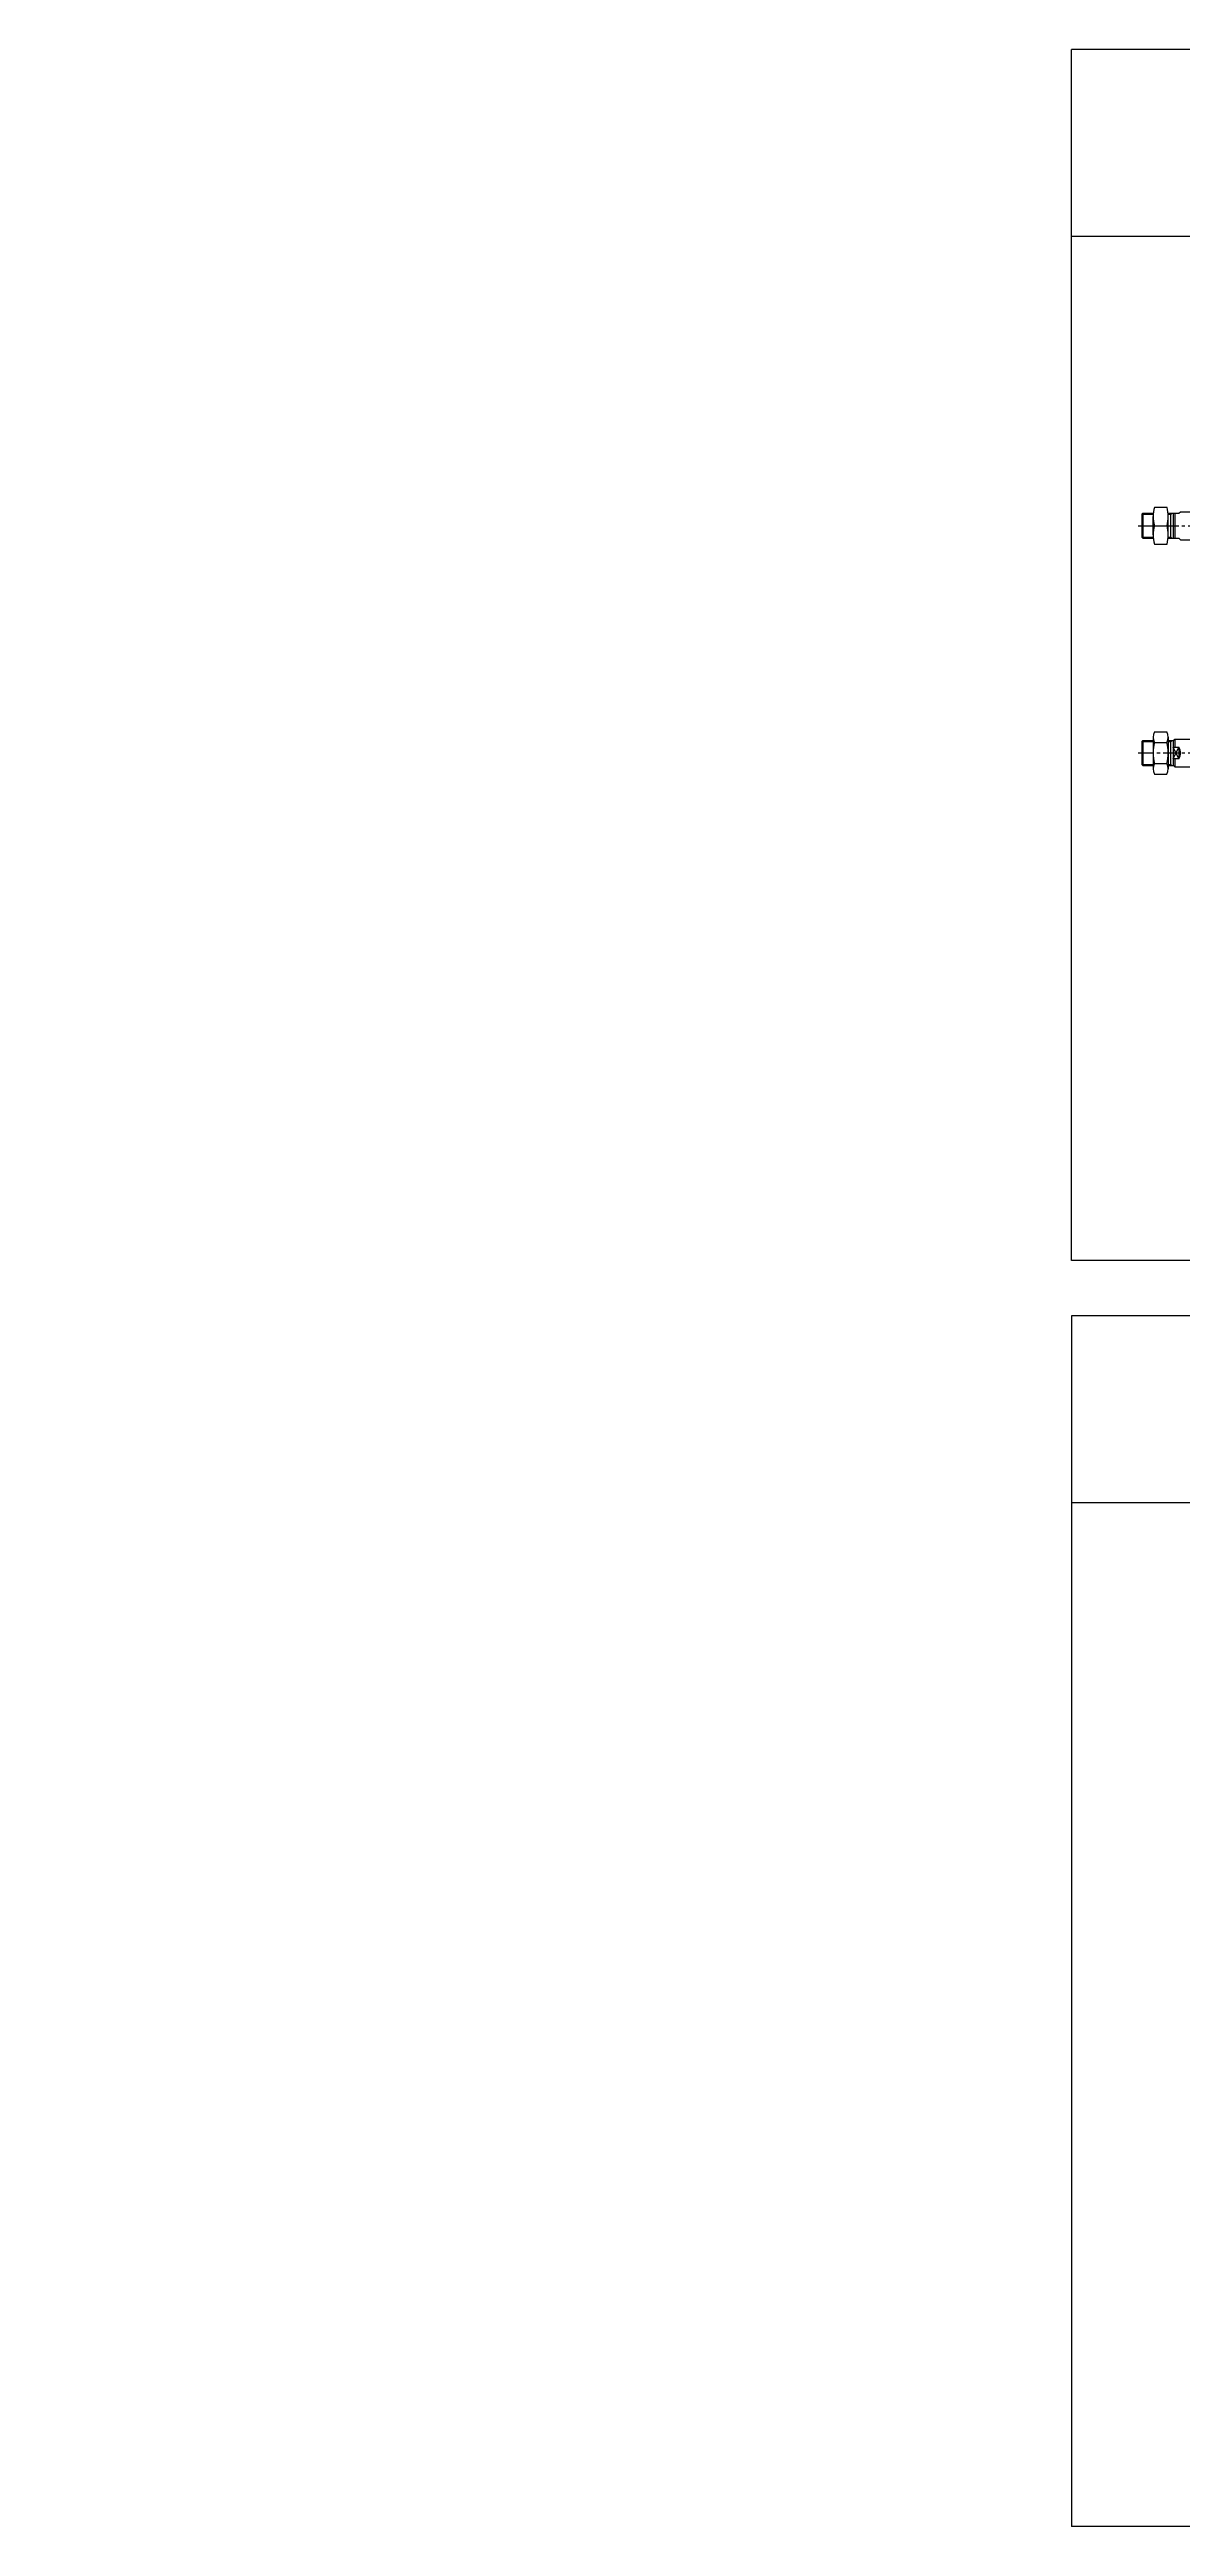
# Model space of a CAD drawing. Extents: x -819 to 4720, y 0 to 1986.
# Drawn here: x -819 to 89, y 0 to 1986 of the extents above; entities that cross this region are included whole.
import ezdxf

# ---------------------------------------------------------------- set-up
doc = ezdxf.new("R2010")
doc.units = 0
doc.header["$LTSCALE"] = 10
doc.header["$MEASUREMENT"] = 0
doc.linetypes.add('CENTER', pattern=[2, 1.25, -0.25, 0.25, -0.25])
doc.linetypes.add('CENTERX2', pattern=[4, 2.5, -0.5, 0.5, -0.5])
doc.layers.get('0').update_dxf_attribs({"linetype": 'CONTINUOUS'})
for name, color, linetype in [('CEN', 1, 'CENTERX2'), ('DIM', 2, 'CONTINUOUS'), ('ML', 7, 'CONTINUOUS')]:
    doc.layers.add(name, color=color, linetype=linetype)
doc.styles.add('GHS', font='romans', dxfattribs={"bigfont": 'ghs'})

msp = doc.modelspace()

# ---------------------------------------------------------------- linework, layer by layer
for p, q in [((4720, 1986.4), (0, 1986.4)), ((0, 1015.4), (0, 1986.4)), ((4720, 1836.4), (0, 1836.4)), ((4720, 1015.4), (0, 1015.4)), ((3507, 971), (0, 971)), ((0, 971), (0, 0)), ((3507, 821), (0, 821)), ((3507, 0), (0, 0)), ((3507, 0), (0, 0))]:
    msp.add_line(p, q)
at = {"layer": 'CEN', "color": 1, "linetype": 'CENTER'}
for p, q in [((53.5, 1604.5), (370.5, 1604.5)), ((53.5, 1422.3), (370.5, 1422.3))]:
    msp.add_line(p, q, dxfattribs=at)
at = {"layer": 'DIM'}
for p, q in [((56.5, 1613.8), (65.5, 1613.8)), ((77.5, 1613.8), (79.5, 1613.8)), ((79.5, 1613.8), (80.8, 1614.5)), ((56.5, 1595.3), (65.5, 1595.3)), ((77.5, 1595.3), (79.5, 1595.3)), ((79.5, 1595.3), (80.8, 1594.5)), ((56.5, 1431.5), (65.5, 1431.5)), ((77.5, 1431.5), (79.5, 1431.5)), ((79.5, 1431.5), (80.8, 1432.3)), ((56.5, 1413), (65.5, 1413)), ((77.5, 1413), (79.5, 1413)), ((79.5, 1413), (80.8, 1412.3)), ((81.5, 1417.7), (86.1, 1426.9)), ((86.1, 1417.7), (81.5, 1426.9))]:
    msp.add_line(p, q, dxfattribs=at)
at = {"layer": 'ML', "color": 0}
for p, q in [((57.3, 1614.5), (56.5, 1613.8)), ((56.5, 1613.8), (56.5, 1595.3)), ((57.3, 1614.5), (57.3, 1594.5)), ((57.3, 1614.5), (65.5, 1614.5)), ((65.5, 1597.2), (65.5, 1611.9)), ((66.5, 1619.3), (76.6, 1619.3)), ((77.5, 1614.5), (81.5, 1614.5)), ((77.5, 1595.1), (77.5, 1614)), ((79.5, 1614.5), (79.5, 1594.5)), ((81.5, 1614.5), (81.5, 1594.5)), ((81.5, 1614.5), (86.1, 1614.5)), ((83, 1614.5), (83, 1604.5)), ((86.1, 1614.5), (87.4, 1615.7)), ((87.4, 1615.7), (96.5, 1615.7)), ((57.3, 1594.5), (56.5, 1595.3)), ((57.3, 1594.5), (65.5, 1594.5)), ((66.5, 1604.5), (76.6, 1604.5)), ((66.5, 1589.8), (76.6, 1589.8)), ((77.5, 1594.5), (81.5, 1594.5)), ((81.5, 1594.5), (86.1, 1594.5)), ((83, 1604.5), (83, 1594.5)), ((86.1, 1594.5), (87.4, 1593.3)), ((87.4, 1593.3), (96.5, 1593.3)), ((57.3, 1432.3), (56.5, 1431.5)), ((56.5, 1431.5), (56.5, 1413)), ((57.3, 1432.3), (57.3, 1412.3)), ((57.3, 1432.3), (65.5, 1432.3)), ((65.5, 1435), (65.5, 1409.5)), ((66.5, 1439.3), (76.5, 1439.3)), ((66.5, 1430.8), (76.5, 1430.8)), ((77.5, 1435), (77.5, 1409.5)), ((77.5, 1435), (77.5, 1409.5)), ((77.5, 1432.3), (81.5, 1432.3)), ((79.5, 1432.3), (79.5, 1412.3)), ((81.5, 1432.3), (83, 1433.5)), ((81.5, 1432.3), (81.5, 1412.3)), ((83, 1433.5), (96.5, 1433.5)), ((83, 1433.5), (83, 1426.9)), ((57.3, 1412.3), (56.5, 1413)), ((57.3, 1412.3), (65.5, 1412.3)), ((66.5, 1413.8), (76.5, 1413.8)), ((77.5, 1412.3), (80.1, 1412.3)), ((77.5, 1412.3), (81.5, 1412.3)), ((81.5, 1426.9), (86.1, 1426.9)), ((86.1, 1417.7), (81.5, 1417.7)), ((83, 1411.1), (81.5, 1412.3)), ((83, 1417.7), (83, 1411.1)), ((83, 1411.1), (96.5, 1411.1)), ((86.1, 1426.9), (86.1, 1417.7)), ((66.5, 1405.3), (76.5, 1405.3))]:
    msp.add_line(p, q, dxfattribs=at)
at = {"layer": 'ML'}
for centre, radius, start, end in [((93.1, 1611.9), 27.6, 164.5278, 195.4722), ((50, 1611.9), 27.6, 344.5278, 15.4722), ((93.1, 1597.2), 27.6, 164.5278, 195.4722), ((50, 1597.2), 27.6, 344.5278, 15.4722), ((75.1, 1435), 9.53, 153.519, 206.481), ((102.1, 1422.3), 36.6, 166.5803, 193.4197), ((68, 1435), 9.53, 333.519, 26.481), ((40.9, 1422.3), 36.6, 346.5803, 13.4197), ((75.1, 1409.5), 9.53, 153.519, 206.481), ((68, 1409.5), 9.53, 333.519, 26.481), ((78.7, 1422.3), 8.69, 328.1092, 31.8908)]:
    msp.add_arc(centre, radius, start, end, dxfattribs=at)

# ---------------------------------------------------------------- texts
at = {"layer": 'ML', "color": 2, "insert": (-819.3, 74.1), "char_height": 3, "attachment_point": 7, "style": 'GHS'}
msp.add_mtext('\\A1;', dxfattribs=at)

doc.saveas('drawing.dxf')
